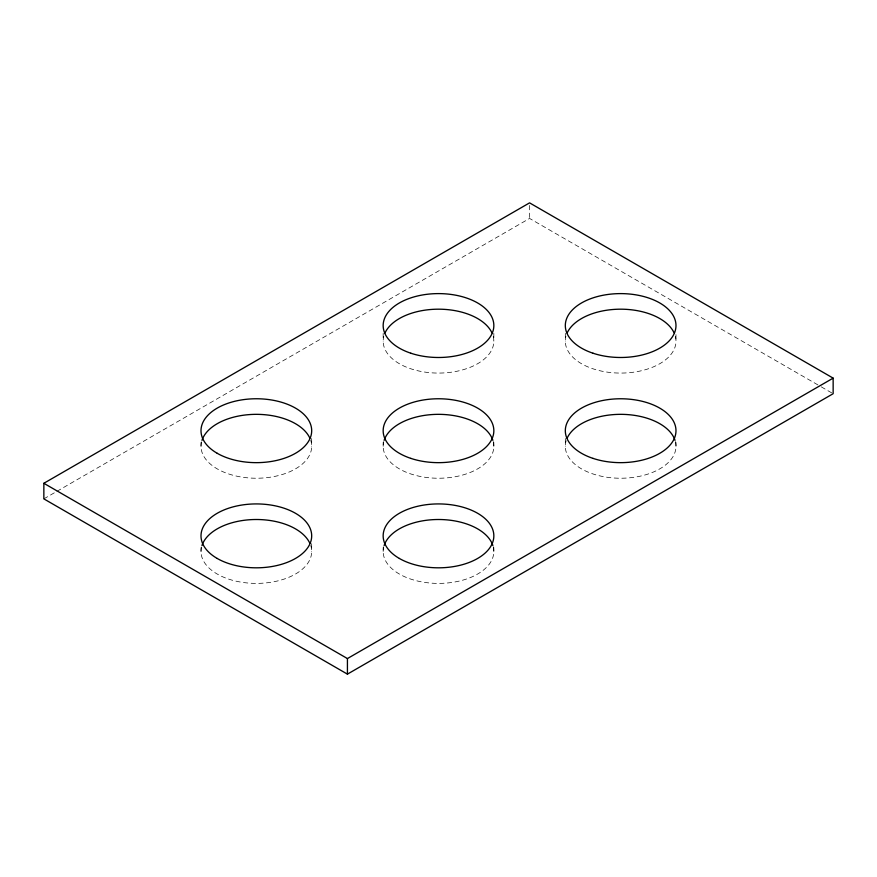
<?xml version="1.0" encoding="UTF-8"?>
<svg xmlns="http://www.w3.org/2000/svg" width="877" height="877" viewBox="0 0 877 877"><rect width="100%" height="100%" fill="white"/><g stroke="black" fill="none" stroke-linecap="round" stroke-linejoin="round"><path stroke-width="0.66" stroke-dasharray="4.38 3.29" d="M43.85 498.87L55.7 492.03M56.884 491.35L529.576 218.439L820.105 386.176M821.289 386.867L833.15 393.707M675.981 334.641L675.981 341.131M675.981 442.392L675.981 446.294M565.314 333.337L565.314 341.131M565.314 438.5L565.314 446.294M529.576 205.459L529.576 218.439M493.839 333.337L493.839 341.131M493.839 442.392L493.839 446.294M493.839 547.555L493.839 551.447M383.161 333.337L383.161 341.131M383.161 442.392L383.161 446.294M383.161 547.555L383.161 551.447M311.686 438.5L311.686 446.294M311.686 543.663L311.686 551.447M201.019 442.392L201.019 446.294M201.019 547.555L201.019 551.447M675.367 336.362A55.339 31.945 0 0 1 620.642 373.076A55.339 31.945 0 0 1 565.928 336.362M493.214 336.362A55.339 31.945 0 0 1 438.5 373.076A55.339 31.945 0 0 1 383.786 336.362M493.214 441.526A55.339 31.945 0 0 1 438.5 478.239A55.339 31.945 0 0 1 383.786 441.526M493.214 546.689A55.339 31.945 0 0 1 438.5 583.402A55.339 31.945 0 0 1 383.786 546.689M310.721 545.505A55.339 31.945 0 0 1 257.389 583.391A55.339 31.945 0 0 1 201.633 546.689M310.721 440.342A55.339 31.945 0 0 1 257.389 478.228A55.339 31.945 0 0 1 201.633 441.526M675.367 441.526A55.339 31.945 0 0 1 619.611 478.228A55.339 31.945 0 0 1 566.279 440.342"/><path stroke-width="1.32" d="M43.85 483.293L529.576 202.861L833.15 378.13L833.15 393.707L347.424 674.139L43.85 498.87L43.85 483.293L347.424 658.561L833.15 378.13M347.424 658.561L347.424 674.139M567.2 332.865A55.339 31.945 0 0 1 620.642 309.186A55.339 31.945 0 0 1 674.095 332.865M385.047 332.865A55.339 31.945 0 0 1 438.5 309.186A55.339 31.945 0 0 1 491.953 332.865M384.137 440.342A55.339 31.945 0 0 1 438.5 414.339A55.339 31.945 0 0 1 492.863 440.342M384.137 545.505A55.339 31.945 0 0 1 438.5 519.502A55.339 31.945 0 0 1 492.863 545.505M201.984 545.505A55.339 31.945 0 0 1 254.297 519.524A55.339 31.945 0 0 1 309.8 543.181M201.984 440.342A55.339 31.945 0 0 1 254.297 414.361A55.339 31.945 0 0 1 309.8 438.018M567.2 438.018A55.339 31.945 0 0 1 622.703 414.361A55.339 31.945 0 0 1 675.016 440.342M592.984 458.375A55.339 31.945 0 0 0 675.981 430.706A55.339 31.945 0 0 0 592.984 403.047A55.339 31.945 0 0 0 592.984 458.375M410.831 458.375A55.339 31.945 0 0 0 493.839 430.706A55.339 31.945 0 0 0 410.831 403.047A55.339 31.945 0 0 0 410.831 458.375M217.222 453.299A55.339 31.945 0 0 0 309.8 438.982A55.339 31.945 0 0 0 242.03 399.846A55.339 31.945 0 0 0 217.222 453.299M399.375 558.463A55.339 31.945 0 0 0 491.953 544.135A55.339 31.945 0 0 0 424.183 505.009A55.339 31.945 0 0 0 399.375 558.463M217.222 558.463A55.339 31.945 0 0 0 309.8 544.135A55.339 31.945 0 0 0 242.03 505.009A55.339 31.945 0 0 0 217.222 558.463M592.984 353.212A55.339 31.945 0 0 0 675.981 325.553A55.339 31.945 0 0 0 592.984 297.884A55.339 31.945 0 0 0 592.984 353.212M410.831 353.212A55.339 31.945 0 0 0 493.839 325.553A55.339 31.945 0 0 0 410.831 297.884A55.339 31.945 0 0 0 410.831 353.212"/></g></svg>
